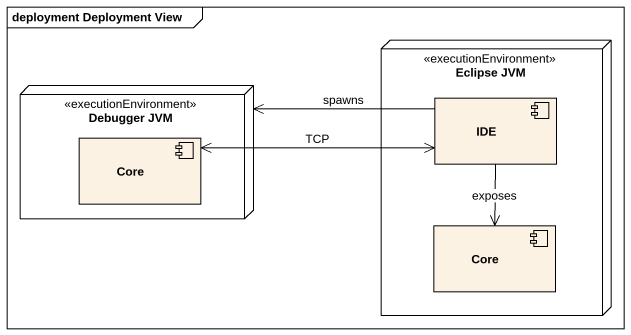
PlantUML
@startuml
mainframe deployment Deployment View
node "Eclipse JVM" as Eclipse_JVM <<executionEnvironment>> {
  component IDE
  component "Core" as Core_2
}
node "Debugger JVM" as Debugger_JVM <<executionEnvironment>> {
  component Core
}
Core <-right-> IDE : TCP
IDE -left-> Debugger_JVM : spawns
IDE --> Core_2 : exposes
@enduml
